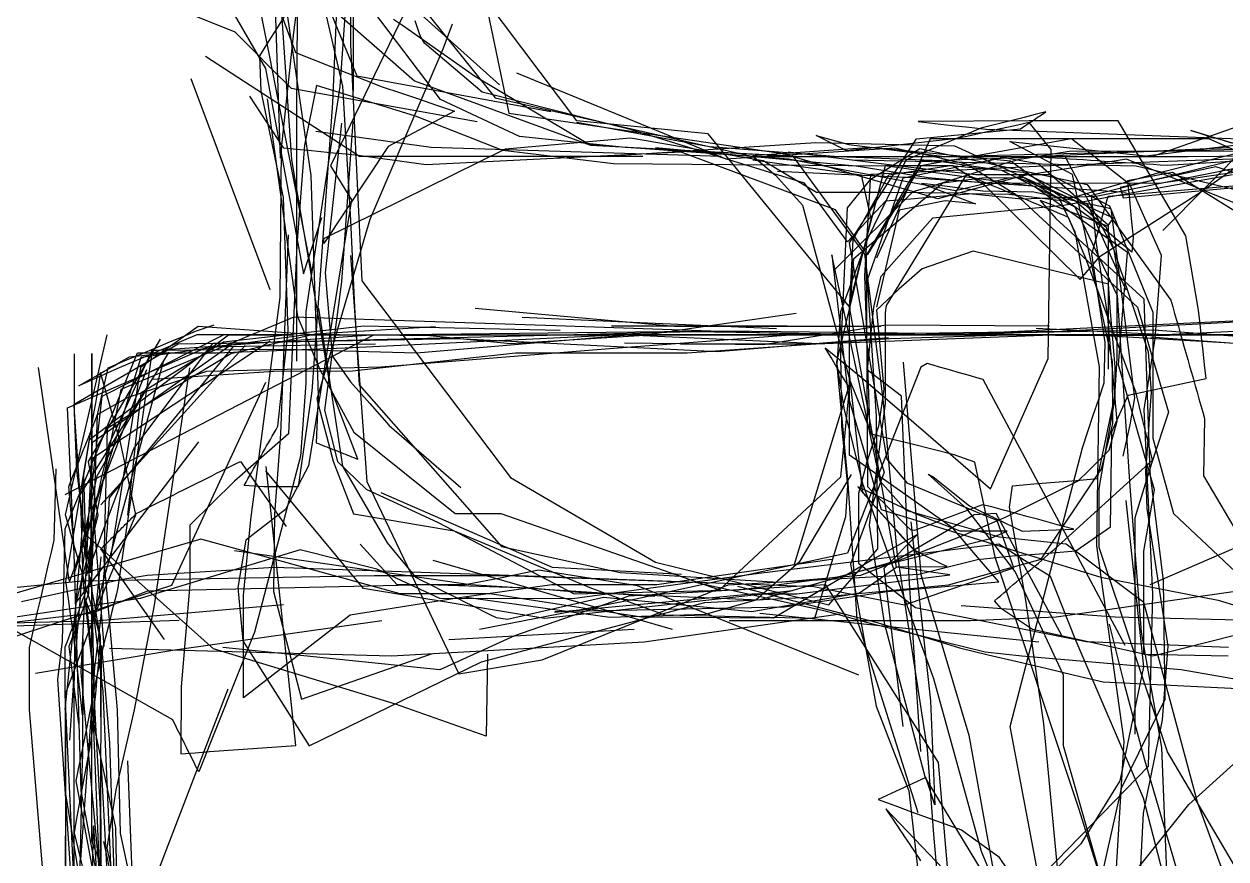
# Model space of a CAD drawing. Header units: metres. Extents: x 30 to 6769, y 117 to 5736.
# Drawn here: x 2815 to 3719, y 1116 to 1744 of the extents above; entities that cross this region are included whole.
import ezdxf

# ---------------------------------------------------------------- set-up
doc = ezdxf.new("R2010")
doc.units = ezdxf.units.M
doc.layers.add('FLOOR_0', color=1, linetype='Continuous')
doc.layers.add('FLOOR_1', color=2, linetype='Continuous')

msp = doc.modelspace()

# ---------------------------------------------------------------- linework, layer by layer
at = {"layer": 'FLOOR_0', "color": 1}
for points in [[(3664.97, 973.48), (3608.75, 1153.68), (3545.65, 1342.92), (3530.48, 1414.34), (3514.78, 1419.78), (3499.04, 1423.72), (3483.29, 1427.66), (3467.55, 1431.59), (3451.8, 1435.53), (3447.6, 1554.41), (3452.09, 1630.93), (3586.77, 1637.37), (3764.69, 1643.91), (3824.24, 1734.59), (3825.21, 1911.19), (3878.35, 2086.92), (3983.18, 2097.61), (3972.48, 2157.35)], [(3059.63, 1824.8), (3169.52, 1688.21), (3363.64, 1644.08), (3438.83, 1644.08), (3537.06, 1644.08), (3575.1, 1644.08), (3721.3, 1650.81)], [(3057.37, 1764.21), (3052.73, 1696.77), (3027.14, 1527.66), (3027.14, 1473.64), (3023.16, 1418.85), (2988.42, 1286.29), (2946.54, 1181.35), (2945.39, 1183.66), (2944.24, 1185.96), (2943.09, 1188.26), (2941.94, 1190.56), (2940.79, 1192.86), (2939.64, 1195.16), (2938.49, 1197.46), (2937.34, 1199.76), (2936.19, 1202.06), (2935.04, 1204.36), (2933.89, 1206.66), (2932.74, 1208.96), (2931.59, 1211.26), (2930.44, 1213.56), (2929.29, 1215.86), (2928.14, 1218.16), (2926.99, 1220.46), (2803.12, 1290.4)], [(3006.79, 1755.83), (3019.31, 1722.36), (3084.67, 1696.46), (3098.28, 1691.92), (3111.88, 1687.39), (3125.49, 1682.85), (3139.1, 1678.31), (3089.01, 1651.54), (3040.56, 1578.61), (3040.56, 1582.47), (3177.32, 1649.89), (3271.4, 1658.2), (3371.3, 1641.07), (3411.22, 1617.24), (3428.49, 1617.24), (3445.75, 1617.24), (3463.01, 1617.24), (3521.04, 1616.8), (3543.42, 1614.56), (3565.81, 1612.32), (3621.76, 1614.33), (3779.45, 1646.22)], [(3214.48, 1301.87), (3387.1, 1305.33), (3464.46, 1316.91), (3548.4, 1324.16), (3536.85, 1337.64), (3525.3, 1351.12), (3513.76, 1364.6), (3436.24, 1419.47), (3436.24, 1487.72), (3436.24, 1532.74), (3463.33, 1637.37), (3467.53, 1637.37), (3471.72, 1637.37), (3475.91, 1637.37), (3480.1, 1637.37), (3484.29, 1637.37), (3488.48, 1637.37), (3492.67, 1637.37), (3496.86, 1637.37), (3501.06, 1637.37), (3505.25, 1637.37), (3509.44, 1637.37), (3513.63, 1637.37), (3537.48, 1622.83), (3609.62, 1551.62), (3624.79, 1569.05), (3700.3, 1617.24), (3842.83, 1718.13)], [(3062.4, 1670.32), (3053.97, 1549.83), (3041.24, 1453.45), (3050.93, 1414.68), (3072.53, 1393.95), (3099.56, 1381.47), (3126.6, 1368.98), (3229.04, 1315.29), (3352.54, 1318.14), (3427.11, 1328.11), (3467.66, 1338.25), (3541.25, 1356.66), (3554.69, 1362.26), (3542.91, 1362.26), (3531.12, 1362.26), (3519.34, 1362.26), (3487.07, 1374.78), (3442.4, 1395.59), (3453.81, 1382.74), (3465.22, 1369.9), (3476.64, 1357.05), (3488.05, 1344.2)], [(3339.5, 1644.08), (3121.53, 1650.79), (3034.69, 1662.95)], [(3831.76, 1310.77), (3664.29, 1268.33), (3573.7, 1288.47), (3550.57, 1303.89), (3545.19, 1309.99), (3547.55, 1312.02), (3549.91, 1314.05), (3552.28, 1316.07), (3554.64, 1318.1), (3557, 1320.13), (3559.36, 1322.15), (3561.73, 1324.18), (3564.09, 1326.21), (3566.45, 1328.23), (3568.82, 1330.26), (3571.18, 1332.28), (3573.54, 1334.31), (3575.9, 1336.34), (3578.27, 1338.36), (3580.63, 1340.39), (3582.99, 1342.42), (3585.36, 1344.44), (3587.72, 1346.47), (3590.08, 1348.5), (3663.98, 1415.71), (3661.7, 1426.17), (3659.14, 1436.43), (3656.57, 1446.69), (3654.01, 1456.95), (3651.45, 1467.21), (3613.39, 1568.62), (3600.88, 1598.37), (3597.03, 1599.97), (3593.18, 1601.57), (3589.34, 1603.18), (3585.49, 1604.78), (3581.64, 1606.39), (3577.79, 1607.99), (3573.94, 1609.59), (3570.09, 1611.2), (3566.25, 1612.8), (3562.4, 1614.41), (3558.55, 1616.01), (3554.7, 1617.62), (3550.85, 1619.22), (3547, 1620.82), (3543.16, 1622.43), (3539.31, 1624.03), (3535.46, 1625.64), (3531.61, 1627.24), (3527.76, 1628.85), (3523.92, 1630.45), (3463.76, 1532.11), (3463.06, 1526.64), (3463.06, 1523.23), (3463.06, 1519.81), (3463.06, 1516.39), (3463.06, 1512.97), (3463.06, 1509.55), (3463.06, 1506.13), (3463.06, 1502.71), (3463.06, 1499.3), (3463.06, 1495.88), (3463.06, 1492.46), (3463.06, 1489.04), (3463.06, 1485.62), (3463.06, 1482.2), (3463.06, 1478.78), (3463.06, 1475.36), (3463.06, 1471.95), (3463.06, 1468.53), (3463.06, 1465.11), (3463.06, 1461.69), (3463.06, 1458.27), (3450.99, 1366.94), (3462.29, 1293.51), (3493.07, 1176.86), (3588.74, 1018.89)], [(3915.35, 1501.19), (3857.6, 1508.56), (3846.68, 1544.07), (3806.33, 1606.62), (3711.75, 1636.29), (3639.8, 1620.79), (3642.1, 1613.07), (3742.4, 1622.29)], [(3641.95, 1418.71), (3647.41, 1442.3), (3650.78, 1462.54), (3632.91, 1604.78), (3574.75, 1617.24), (3536.56, 1618.11), (3521.17, 1620.03), (3505.79, 1621.96), (3490.41, 1623.88), (3531.05, 1608.5), (3508.19, 1610.89), (3473.39, 1603.85), (3464.96, 1567.29), (3456.52, 1530.73)], [(3764.86, 1044.52), (3675.31, 1196.29), (3624.02, 1350.16), (3624.02, 1364.93), (3624.02, 1379.7), (3624.02, 1394.47), (3629.76, 1427.41), (3636.08, 1462.15), (3636.08, 1485.91), (3634.35, 1506.66), (3632.62, 1527.41), (3630.89, 1548.16), (3529.22, 1572.86), (3490.86, 1559.6), (3473.21, 1544.46), (3456.48, 1528.66), (3459.18, 1498.95), (3461.88, 1469.24), (3458.08, 1441.23), (3449.19, 1414.56), (3442.94, 1390.63), (3442.94, 1373.2), (3442.94, 1355.76), (3442.94, 1338.32), (3485.81, 1304.89), (3614.16, 1279.44), (3721.37, 1275.03)], [(4521.55, 1449.49), (4386.68, 1462.88), (4259.15, 1513.44), (4058.74, 1543.43), (3896.18, 1446.68), (3855.06, 1405.55), (3661.98, 1322)], [(3596.1, 1283.38), (3546.57, 1375.57), (3530.05, 1374.52), (3515.02, 1365.75), (3499.99, 1356.97), (3484.96, 1348.2), (3469.93, 1339.43), (3367.89, 1310.54), (3232.57, 1316.13), (3196.22, 1319.43), (3118.67, 1322), (2908.12, 1317.31), (2866.3, 1300.58), (2707.03, 1281.74), (2650.42, 1281.74), (2623.59, 1281.74), (2548.1, 1351.72)], [(3482.33, 1369.36), (3497.08, 1234.67), (3500.32, 1156.49), (3493.49, 1176.99), (3457.67, 1160.49), (3470.23, 1155.92), (3482.79, 1151.35), (3495.35, 1146.78), (3507.92, 1142.21), (3520.48, 1137.64), (3548.16, 1117.73), (3603.9, 1035.31), (3610.73, 918.93), (3627.89, 854.57), (3659.48, 741.58), (3613.97, 643.08), (3507.65, 527.67)], [(3514.25, 1060.61), (3503.2, 1188.45), (3418.36, 1322), (3270.09, 1313.56), (3184.07, 1283.57), (3127.84, 1258), (2964.63, 1274.77)], [(2749.9, 1292), (2871.65, 1295.06), (3010.3, 1307.14)], [(3429, 1299.88), (3281.65, 1278.92), (3091.67, 1268.33), (2879.49, 1274.15)], [(3368.81, 1300.79), (3578.66, 1279.13)], [(3560.67, 1051.63), (3463.59, 1153.47), (3465.33, 1150.86), (3467.07, 1148.25), (3468.81, 1145.64), (3470.55, 1143.03), (3472.29, 1140.42), (3474.03, 1137.81), (3475.77, 1135.2), (3477.5, 1132.59), (3479.24, 1129.98), (3480.98, 1127.37), (3482.72, 1124.76), (3484.46, 1122.15), (3486.2, 1119.54), (3487.94, 1116.93), (3489.68, 1114.32)]]:
    msp.add_lwpolyline(points, dxfattribs=at)
at = {"layer": 'FLOOR_0', "color": 2}
for points in [[(2694.35, 2069.53), (2823.35, 2027.34), (2856.92, 2013.62), (2888.48, 2000.47), (2948.47, 1908.14), (3001.51, 1795.39), (3108.87, 1701.11), (3241.42, 1652.55), (3400.75, 1644.08), (3498.28, 1644.08), (3523.16, 1644.08), (3548.05, 1644.08), (3578.01, 1638.98), (3630.73, 1592.68), (3630.73, 1554.04), (3630.73, 1484.22)], [(3214.17, 1301.42), (3362.72, 1315.29), (3396.56, 1315.29), (3511.52, 1329.46), (3471.46, 1335.18), (3436.24, 1530.96), (3329.76, 1661.09), (3231.01, 1670.91), (3162.08, 1762.72), (3071.98, 1876.09), (2845.9, 1872.21), (2696, 1872.21)], [(3063.11, 1808.77), (3062.71, 1693.35)], [(2934.47, 1753.63), (2973.61, 1737.89), (2987.75, 1723.74), (3001.89, 1709.6), (3016.03, 1695.45), (3156.02, 1670.53)], [(3020.44, 1490.27), (3020.44, 1676.94), (3020.79, 1749.32)], [(3280.78, 1644.08), (3135.1, 1644.08), (3067.56, 1644.08), (2951.76, 1719.34)], [(3000.32, 1543.94), (2940.81, 1702.44)], [(3290.26, 1650.79), (3441.22, 1637), (3495.43, 1628.32), (3538.81, 1624.38), (3669, 1623.95), (3764.94, 1638.06)], [(3812.62, 1549.36), (3679.21, 1631.97), (3645.3, 1625.78), (3646.71, 1611.63), (3648.13, 1597.47), (3649.54, 1583.31), (3648.57, 1572.16), (3619.59, 1596.33), (3557.18, 1640.66), (3452.96, 1650.79), (3363.27, 1644.52), (3380.59, 1630.08), (3400.81, 1607.62), (3436.5, 1475.67), (3445.47, 1453.24), (3454.44, 1430.81), (3462.11, 1406.6), (3436.98, 1337.47), (3456.33, 1230.81), (3468.57, 1198.98), (3480.81, 1167.14), (3490.86, 1078.23)], [(3036.72, 1529.99), (3054.78, 1411.2), (3088.3, 1353.57), (3109.76, 1327.65), (3114.41, 1325.32), (3119.07, 1322.99), (3123.72, 1320.66), (3128.38, 1318.33), (3133.04, 1316), (3137.69, 1313.67), (3142.35, 1311.34), (3147.01, 1309.01), (3151.66, 1306.68), (3156.32, 1304.35), (3160.98, 1302.02), (3165.63, 1299.69), (3170.29, 1297.36), (3178.77, 1296.11), (3251.12, 1312.81), (3362.66, 1301.87), (3443.71, 1316.06), (3471.64, 1335.42), (3509.52, 1335.67), (3506.06, 1337.4), (3502.59, 1339.14), (3499.12, 1340.87), (3495.65, 1342.61), (3492.18, 1344.34), (3488.71, 1346.08), (3485.25, 1347.81), (3446.07, 1391.28), (3436.24, 1480.8), (3436.24, 1529.06), (3438.84, 1581.67), (3447.84, 1597.88), (3456.84, 1614.08), (3465.84, 1630.29), (3512.22, 1637.37), (3566.79, 1632.45), (3591, 1620.34), (3615.2, 1608.23), (3644.14, 1543.73)], [(3626.18, 1098.66), (3597.19, 1200.82), (3597.19, 1254.07), (3560.82, 1332.02), (3524.46, 1379.23), (3495.22, 1405.24), (3499.2, 1403.12), (3526.41, 1381.34), (3566.01, 1362.26), (3604.89, 1363.82), (3596.08, 1366.23), (3587.27, 1368.63), (3578.46, 1371.03), (3569.65, 1373.44), (3560.84, 1375.84), (3552.04, 1378.24), (3543.23, 1380.65), (3536.1, 1382.11), (3533.4, 1381.1), (3530.71, 1380.1), (3528.02, 1379.09), (3525.33, 1378.08), (3522.64, 1377.07), (3519.95, 1376.06), (3517.26, 1375.05), (3514.56, 1374.04), (3511.87, 1373.03), (3509.18, 1372.02), (3506.49, 1371.01), (3503.8, 1370), (3501.11, 1368.99), (3498.41, 1367.98), (3495.72, 1366.97), (3493.03, 1365.96), (3490.34, 1364.95), (3487.65, 1363.94), (3484.96, 1362.93), (3482.18, 1363.26), (3479.24, 1366.2), (3476.31, 1369.14), (3473.37, 1372.08), (3470.43, 1375.02), (3467.49, 1377.96), (3464.56, 1380.9), (3461.62, 1383.84), (3458.68, 1386.78), (3455.74, 1389.72), (3452.81, 1392.66), (3449.87, 1395.59), (3448.9, 1569.59), (3490.22, 1640.89), (3580.58, 1643.84), (3585.83, 1643.49), (3591.09, 1643.14), (3596.35, 1642.79), (3601.61, 1642.44), (3606.86, 1642.09), (3612.12, 1641.74), (3617.38, 1641.39), (3622.63, 1641.04), (3627.89, 1640.69), (3633.15, 1640.34), (3638.4, 1639.98), (3643.66, 1639.63), (3648.92, 1639.28), (3654.17, 1638.93), (3659.43, 1638.58), (3664.69, 1638.23), (3669.95, 1637.88), (3675.2, 1637.53), (3707.89, 1639.53), (3764.88, 1643.6)], [(3381.98, 1632.99), (3478.44, 1628.46), (3644.3, 1617.24)], [(2920.74, 1280.85), (2873, 1348.95), (2873.83, 1349.78), (2874.67, 1350.62), (2875.5, 1351.45), (2876.33, 1352.28), (2877.16, 1353.11), (2877.99, 1353.95), (2878.82, 1354.78), (2879.66, 1355.61), (2880.49, 1356.44), (2881.32, 1357.27), (2882.15, 1358.11), (2882.98, 1358.94), (2883.82, 1359.77), (2884.65, 1360.6), (2885.48, 1361.44), (2886.31, 1362.27), (2887.14, 1363.1), (2887.98, 1363.93), (2888.81, 1364.77), (2889.64, 1365.6), (2890.47, 1366.43), (2891.3, 1367.26), (2892.13, 1368.09), (2892.97, 1368.93), (2893.8, 1369.76), (2894.63, 1370.59), (2895.46, 1371.42), (2896.29, 1372.26), (2897.13, 1373.09), (2897.96, 1373.92), (2898.79, 1374.75), (2899.62, 1375.58), (2902.87, 1377.26), (2906.45, 1379.05), (2910.02, 1380.83), (2913.59, 1382.62), (2917.17, 1384.41), (2920.74, 1386.2), (2924.31, 1387.98), (2927.88, 1389.77), (2931.46, 1391.56), (2935.03, 1393.35), (2938.6, 1395.13), (2942.18, 1396.92), (2945.75, 1398.71), (2949.32, 1400.5), (2952.9, 1402.28), (2956.47, 1404.07), (2960.04, 1405.86), (2963.61, 1407.65), (2967.19, 1409.43), (2970.76, 1411.22), (2974.33, 1413.01), (2977.91, 1414.8), (3012.43, 1365.88)], [(3163.91, 1269.76), (3162.88, 1208.16), (3094.71, 1232.23), (2957.56, 1273.89), (2861.37, 1359.75), (2859.48, 1363.82), (2859.48, 1365.42), (2859.48, 1367.03), (2859.48, 1368.63), (2859.48, 1370.24), (2859.48, 1371.84), (2859.48, 1373.44), (2859.48, 1375.05), (2859.48, 1376.65), (2859.48, 1378.26), (2859.48, 1379.86), (2859.48, 1381.46), (2859.48, 1383.07), (2859.48, 1384.67), (2859.48, 1386.28), (2859.48, 1387.88), (2859.48, 1389.48), (2859.48, 1391.09), (2859.48, 1392.69), (2859.48, 1394.3), (2859.48, 1395.9), (2859.48, 1397.51), (2859.48, 1399.11), (2859.48, 1400.71), (2859.48, 1402.32)], [(3644.14, 1385.41), (3657.35, 1260.32), (3639.61, 1174.64), (3610.27, 1127.08), (3583.75, 1100.55)], [(3289.73, 1313.23), (3150.96, 1322), (2973.55, 1347.55)], [(3884.16, 1223.39), (3685.77, 1257.96), (3565.69, 1268.33), (3538.18, 1271.34), (3523.95, 1274.9), (3509.72, 1278.46), (3495.49, 1282.02), (3481.26, 1285.58), (3467.03, 1289.14), (3452.8, 1292.7), (3418.21, 1302.24), (3319.99, 1323.62), (3177.76, 1328.71), (3078.91, 1328.71), (2859.23, 1324.66), (2682.28, 1307.79), (2636.35, 1303.96), (2548.56, 1319.32)], [(4057.56, 1322), (3856.02, 1314.67), (3739.22, 1295.16), (3636, 1297.56), (3520.12, 1306.16)], [(3631.41, 1292.45), (3642.2, 1249.23), (3658.15, 1190.28), (3681.74, 1109.81)], [(2821.95, 797.02), (2821.78, 791.09), (2821.61, 785.16), (2821.43, 779.24), (2821.26, 773.31), (2821.08, 767.38), (2820.91, 761.45), (2820.74, 755.53), (2820.56, 749.6), (2820.39, 743.67), (2820.21, 737.75), (2820.04, 731.82), (2819.86, 725.89), (2819.69, 719.97), (2819.52, 714.04), (2819.34, 708.11), (2826.51, 767.32), (2864.4, 925.08), (2915.28, 1104.64), (2968.63, 1243.65)]]:
    msp.add_lwpolyline(points, dxfattribs=at)
at = {"layer": 'FLOOR_0', "color": 5}
for points in [[(2577.01, 1938.69), (2754.59, 1893.6), (2914.42, 1852.77), (2996.92, 1710.25), (3025.41, 1555.77), (3039.19, 1598.24)], [(3031.7, 1557.29), (3000.06, 1719.19), (2984.25, 1798.26)], [(3008, 1642.98), (3003.46, 1778.8)], [(3765.59, 1592.94), (3644.45, 1642.06), (3566.61, 1629.63), (3545.29, 1623.81), (3523.97, 1617.99), (3502.64, 1612.18), (3393.11, 1644.08), (3267.49, 1650.79), (3188.01, 1659.19), (3128.39, 1686.88), (3078.89, 1752.37)], [(3093.1, 1747.51), (3099.86, 1742.78), (3106.62, 1738.04), (3113.38, 1733.31), (3120.14, 1728.58), (3126.89, 1723.84), (3133.65, 1719.11), (3140.41, 1714.38), (3147.17, 1709.64), (3153.93, 1704.91), (3240.43, 1653.24), (3390.54, 1642.48), (3432.46, 1634.1), (3516, 1618.59), (3555.82, 1628.04), (3567.11, 1628.58), (3571.58, 1625.9), (3576.04, 1623.23), (3580.5, 1620.55), (3584.96, 1617.87), (3589.42, 1615.19), (3593.88, 1612.51), (3605.59, 1587.42), (3624.02, 1486.03), (3622.05, 1351.2), (3642.61, 1204.49), (3635.42, 1088.52)], [(3721.1, 1268.33), (3657.55, 1269.67), (3657.55, 1272.78), (3657.55, 1275.88), (3657.55, 1278.98), (3657.55, 1282.09), (3657.55, 1285.19), (3657.55, 1288.29), (3657.55, 1291.4), (3657.55, 1294.5), (3657.55, 1297.6), (3657.55, 1300.71), (3657.55, 1303.81), (3657.55, 1306.91), (3657.55, 1310.02), (3657.55, 1313.12), (3657.55, 1316.22), (3657.55, 1319.32), (3657.55, 1322.43), (3657.55, 1325.53), (3657.55, 1328.63), (3657.55, 1331.74), (3657.55, 1334.84), (3657.55, 1337.94), (3657.55, 1341.05), (3657.55, 1344.15), (3657.55, 1347.25), (3665.65, 1393.41), (3638.56, 1487.48), (3645.3, 1571.87), (3574.95, 1621.57), (3464.51, 1636.75), (3258.61, 1638.65), (3175.3, 1648.73), (3109.54, 1674.4), (3035.16, 1697.58), (3026.16, 1652.57), (3020.44, 1577.46), (3014.16, 1435.45), (2973.48, 1400.07), (2939.96, 1366.79), (2939.96, 1322.46), (2933.32, 1245.33), (2933.12, 1194.99), (2943.93, 1195.76), (2954.73, 1196.53), (2965.54, 1197.3), (2976.35, 1198.08), (2987.16, 1198.85), (2997.96, 1199.62), (3008.77, 1200.39), (3019.58, 1201.17), (2997.19, 1410.96)], [(3248.73, 1644.08), (3410.88, 1654.58), (3515.05, 1652.18), (3634.57, 1597.94), (3630.13, 1591.66), (3604.85, 1601.39), (3579.56, 1611.12), (3591.42, 1597.4), (3657.55, 1537.17), (3662.04, 1406.7), (3672.04, 1325.06), (3673.28, 1235.7), (3640.47, 1168.71), (3617.49, 1065.76), (3625.81, 923.94), (3633.63, 954.05), (3756.9, 1025.52), (3711.28, 979.88), (3665.41, 897.2)], [(3986.16, 1536.72), (3933.78, 1544.21), (3857.85, 1571.66), (3729.63, 1648.18), (3601.33, 1647.95), (3562.67, 1641.71), (3551.42, 1638.24), (3540.17, 1634.78), (3528.91, 1631.31), (3517.66, 1627.85), (3506.41, 1624.39), (3495.16, 1620.92), (3483.9, 1617.46), (3425.07, 1559.1)], [(3736.75, 1653.8), (3671.82, 1588.45)], [(3597.19, 1061.97), (3582.3, 1217.54), (3568.85, 1310.35), (3556.4, 1380.43), (3558.8, 1396.52), (3574.76, 1397.86), (3590.73, 1399.19), (3606.69, 1400.52), (3622.65, 1401.85), (3635.81, 1463.53), (3637.43, 1492.47), (3637.43, 1503.66), (3637.43, 1514.86), (3637.43, 1526.06), (3637.43, 1537.25), (3637.43, 1548.45), (3637.43, 1559.65), (3635.37, 1574.04), (3598.44, 1644.08), (3625.95, 1644.08), (3653.46, 1644.08), (3690.51, 1644.08), (3786.03, 1645.11)], [(3489.89, 1196.74), (3481.09, 1327.03), (3475.31, 1463.79), (3449.68, 1483.35), (3452.05, 1507.07), (3454.42, 1530.79), (3459.94, 1554.17), (3479.38, 1576.05), (3498.83, 1597.94), (3567.96, 1604.73), (3597.42, 1607.52), (3619.21, 1611.48), (3641.01, 1615.45), (3724.21, 1630.58)], [(3476.5, 1489.56), (3489.89, 1329.8), (3525.98, 1209.05), (3548.45, 1083.77), (3566.81, 977.46), (3576.45, 938.39), (3584.06, 908.52), (3596.95, 727.94), (3649.77, 614.68), (3670.55, 564.8), (3706.58, 554.08), (3742.93, 544.16), (3908.78, 543.66), (4035.62, 523.87), (4142.52, 415.16), (4242.71, 329.43)], [(3437.48, 1405), (3398.31, 1339.12), (3381.95, 1324.8), (3365.59, 1310.48), (3327.6, 1299.71), (3255.81, 1297.49), (3145.95, 1312.66)], [(3443.06, 1254), (3276.63, 1321.18), (3202.29, 1332.9), (3174.58, 1327.35), (3146.94, 1322), (3121.4, 1322), (3095.86, 1322), (3067.97, 1352.59)]]:
    msp.add_lwpolyline(points, dxfattribs=at)
at = {"layer": 'FLOOR_0', "color": 6}
for points in [[(3422.67, 1341.13), (3291.27, 1322), (3212.19, 1322), (3140.93, 1311.9), (3060.51, 1299.27), (2980.2, 1236.98), (2980.2, 1247.97), (2980.2, 1258.97), (2980.2, 1269.96), (2980.2, 1280.96), (2980.2, 1291.95), (2980.2, 1302.94), (2980.2, 1313.94), (2985.65, 1371.12), (3007.92, 1538.11), (3008.74, 1650.26), (3018.08, 1737.29), (3033.85, 1858.08)], [(3007.23, 1790.27), (3030.9, 1629.73), (3036.33, 1464.17), (3035.04, 1428.88), (3036.6, 1428.26), (3038.17, 1427.63), (3039.73, 1427.01), (3041.29, 1426.38), (3042.85, 1425.76), (3044.41, 1425.13), (3045.97, 1424.51), (3047.53, 1423.89), (3049.09, 1423.26), (3050.65, 1422.64), (3052.21, 1422.01), (3053.77, 1421.39), (3055.33, 1420.76), (3056.9, 1420.14), (3058.46, 1419.51), (3060.02, 1418.89), (3061.58, 1418.26), (3063.14, 1417.64), (3064.7, 1417.01), (3066.26, 1416.39), (3045.63, 1470.35), (3016.7, 1641.51), (3007.02, 1781.24)], [(3345.54, 1295.16), (3478.58, 1295.16), (3527.1, 1295.16), (3591.58, 1297.82), (3749.47, 1320.56), (3831.92, 1461.45), (3820.05, 1554.29), (3840, 1636.73), (3991.3, 1697.75), (4157.59, 1785.98)], [(3137.14, 1743.74), (3130.31, 1724.94), (3075.21, 1596.85), (3035.31, 1461.68), (3047.61, 1414.91), (3062.9, 1375.31), (3088.21, 1371.09), (3113.52, 1366.87), (3138.83, 1362.65), (3242.12, 1319.43), (3269.72, 1309.39), (3297.33, 1299.34), (3409.98, 1297), (3417.81, 1322.49), (3425.65, 1347.97), (3433.49, 1373.45), (3434.8, 1396.76), (3432.59, 1418.88), (3430.38, 1441), (3429.53, 1496.24), (3434.76, 1605.4), (3452.14, 1627.18), (3470.54, 1638.68), (3488.94, 1650.19), (3614.82, 1623.18), (3677.89, 1535.95), (3679.3, 1531.01), (3680.71, 1526.07), (3682.12, 1521.13), (3683.54, 1516.18), (3684.95, 1511.24), (3686.36, 1506.3), (3687.77, 1501.36), (3689.18, 1496.42), (3690.59, 1491.48), (3692, 1486.54), (3693.41, 1481.6), (3694.82, 1476.66), (3696.23, 1471.72), (3697.64, 1466.78), (3699.06, 1461.84), (3700.47, 1456.9), (3701.88, 1451.96), (3703.29, 1447.02), (3702.34, 1403.91), (3774.26, 1282.72)], [(3185.58, 1707.09), (3343.02, 1642.48), (3470.13, 1650.71), (3477.83, 1648.99), (3485.53, 1647.28), (3493.23, 1645.57), (3500.92, 1643.86), (3508.62, 1642.15), (3516.32, 1640.44), (3524.02, 1638.72), (3561.08, 1615.69), (3652.83, 1530.77), (3676.2, 1451.8), (3663.38, 1413.31), (3650.85, 1372.44), (3650.85, 1209.59)], [(3583.26, 1105.58), (3661.02, 1185.51), (3664.26, 1315.09), (3657.75, 1453.81), (3666.06, 1507.24), (3670.97, 1569.77), (3646.98, 1623.01), (3603.27, 1657.38), (3489.78, 1637.17), (3483.1, 1626.04), (3476.42, 1614.91), (3469.74, 1603.77), (3463.07, 1592.64), (3456.39, 1581.5), (3449.71, 1570.37), (3425.51, 1604.08), (3309.55, 1647.5), (3117.72, 1637.84), (3066.58, 1644.83), (3057.23, 1645.76), (3047.88, 1646.7), (3038.54, 1647.63), (3029.19, 1648.57), (3019.84, 1649.5), (3010.49, 1650.44), (2984.95, 1689.43)], [(3746.74, 1168.77), (3890.82, 1213.5), (3945.93, 1365.39), (3966.35, 1448.49), (3846.88, 1595.56), (3706.35, 1657.5), (3597.09, 1657.5), (3496.75, 1657.5), (3456.36, 1567.7)], [(3734.58, 1651.15), (3709.18, 1658.77), (3692.85, 1663.68), (3698.96, 1661.84), (3705.08, 1660), (3711.19, 1658.17), (3717.31, 1656.33), (3723.43, 1654.5)], [(3303.05, 1288.45), (3122.98, 1340.19)], [(2823.87, 1255.68), (2928.67, 1273.15), (3084.29, 1295.16)]]:
    msp.add_lwpolyline(points, dxfattribs=at)
at = {"layer": 'FLOOR_0', "color": 3}
for points in [[(3053.97, 1843.06), (3047.27, 1684.48), (3031.57, 1467.71), (3021.38, 1395.81), (2995.58, 1395.81), (2980.77, 1396.81), (2982.17, 1399.27), (2983.58, 1401.74), (2984.99, 1404.21), (2986.4, 1406.68), (2987.81, 1409.14), (2989.22, 1411.61), (2990.63, 1414.08), (2992.04, 1416.54), (2993.45, 1419.01), (2994.86, 1421.48), (2996.26, 1423.94), (2997.67, 1426.41), (2999.08, 1428.88), (3000.49, 1431.34), (3001.9, 1433.81), (3003.31, 1436.28), (3004.72, 1438.75), (3006.13, 1441.21), (3013.73, 1513.38), (3010.43, 1613.23), (2993.61, 1693.29), (2992.47, 1719.92), (2999.12, 1730.38), (3005.77, 1740.83), (3012.42, 1751.29)], [(3060.67, 1770.16), (3060.67, 1728.35), (3069.34, 1550.49), (3181.16, 1402.76), (3290.09, 1338.97), (3420.61, 1307.01), (3457.48, 1349.17), (3456.44, 1448.93), (3449.65, 1551.46), (3476.47, 1627.96), (3555.52, 1644.08), (3573.09, 1644.08), (3589.49, 1644.08), (3605.89, 1644.08), (3622.28, 1644.08), (3638.68, 1644.08), (3655.08, 1644.08), (3762.92, 1657.25)], [(3040.24, 1759.71), (3054.64, 1697.08), (3060.67, 1596.23), (3063.78, 1530.85), (3067.22, 1472.31), (3174.24, 1350.89), (3263.58, 1331.22), (3382.56, 1324.07), (3444.59, 1329.35), (3459.38, 1335.04), (3474.16, 1340.72), (3488.94, 1346.41), (3503.72, 1352.1), (3518.51, 1357.79), (3553.95, 1373.1), (3608.17, 1400.08), (3615.9, 1407.82), (3623.63, 1415.56), (3631.37, 1423.29), (3637.43, 1445), (3630.25, 1525.68), (3621.69, 1580.11), (3618.21, 1614.96), (3740.15, 1645.14)], [(3060.67, 1569.77), (3073.01, 1399.73), (3142.23, 1255.08), (3204.9, 1265.54), (3344.77, 1322), (3488.35, 1330.01), (3532.47, 1341.04), (3558.47, 1343.8), (3582.48, 1345.65), (3606.49, 1347.49), (3632.46, 1365.73), (3633.48, 1437.08), (3645.84, 1464.61), (3704.41, 1477.13), (3703.27, 1487.42), (3702.12, 1497.71), (3700.98, 1508), (3699.84, 1518.29), (3698.69, 1528.59), (3689.1, 1584.52), (3638.28, 1670.91), (3621.54, 1670.91), (3604.8, 1670.91), (3588.06, 1670.91), (3571.32, 1670.91), (3487.82, 1670.4), (3500.59, 1668.98), (3513.36, 1667.56), (3526.13, 1666.14), (3538.9, 1664.72), (3729.55, 1657.5)], [(3231.11, 1669.97), (3330.83, 1651.56), (3428.06, 1644.08), (3498.33, 1641.48), (3550.49, 1633.89), (3564.26, 1627), (3578.02, 1620.12), (3591.79, 1613.23), (3605.56, 1606.34), (3637.43, 1539.46), (3646.93, 1395.84), (3652.68, 1324.98), (3655.65, 1286.32), (3670.8, 1199.74), (3677.67, 1031.21)], [(2931.87, 1295.16), (2756.3, 1289.23), (2620.11, 1295.16), (2468.4, 1358.32), (2315.9, 1412.16), (2152.02, 1435.58)], [(3704.5, 979.45), (3657.25, 1161.47), (3605.9, 1281.35), (3587.35, 1328.16), (3567.92, 1340.31), (3548.49, 1352.46), (3367.88, 1330.41), (3227.67, 1311.42), (3128.02, 1311.76), (3080.6, 1333.79), (3022.85, 1348.24), (2902.62, 1311.82), (2792.01, 1295.06)], [(3274.05, 1288.3), (3134.65, 1280.59)]]:
    msp.add_lwpolyline(points, dxfattribs=at)
at = {"layer": 'FLOOR_0', "color": 4}
for points in [[(3146.25, 1837.82), (3179.87, 1676.63), (3392.85, 1645.26), (3447.32, 1570.71), (3461.23, 1461.74), (3471.86, 1346.48), (3494.56, 1198.2), (3499.39, 1134.19), (3502.48, 1097.08)], [(3133.88, 1819.73), (3045.65, 1637.06), (3061.54, 1611.46), (3029.13, 1411.56), (3011.93, 1378.76), (2982.04, 1355.5), (2976.1, 1320.08), (2979.76, 1279.79), (3029.65, 1200.82), (3159.39, 1264.03), (3327.26, 1308.58), (3424.6, 1313.84), (3510.58, 1322), (3580.3, 1341.33), (3625.73, 1409.35), (3629.93, 1426.16), (3634.13, 1442.98), (3634.08, 1489.73), (3603.9, 1630.65), (3556.84, 1655.28), (3663.48, 1644.08), (3816.31, 1697.8)], [(3746.41, 1651.2), (3665.23, 1630.9), (3595.98, 1610.68), (3556.37, 1615.63), (3528.75, 1616), (3506.87, 1614.18), (3484.99, 1612.35), (3463.12, 1610.53), (3434.67, 1579.97), (3402.36, 1624.14), (3272.19, 1664.2), (3159.69, 1692.4), (3116.52, 1729.42), (3113.14, 1734.85), (3111.9, 1738.59), (3110.65, 1742.34), (3109.4, 1746.08)], [(2998.04, 1687.46), (3020.93, 1523.89), (3037.64, 1483.9), (3050.46, 1460.4), (3063.27, 1436.89), (3139.41, 1375.68), (3173.81, 1375.68), (3338.38, 1318.13), (3429.62, 1403.24), (3436.24, 1469.35), (3436.24, 1487.32), (3436.24, 1505.29), (3436.24, 1523.26), (3439.31, 1567.45), (3506.33, 1624.32), (3535.81, 1628.01), (3562.97, 1628.25), (3584.22, 1619.74), (3605.47, 1611.24), (3629.15, 1590.98), (3660.73, 1497.14), (3663.08, 1466.59), (3661.68, 1446.9), (3660.27, 1427.2), (3658.87, 1407.51), (3659.77, 1379.49), (3675.67, 1275.87), (3671.42, 1220.53), (3657.18, 1150.27), (3650.98, 1032.86)], [(2813.25, 1309.49), (2827.86, 1312.74), (2842.48, 1315.99), (2857.1, 1319.24), (2871.72, 1322.49), (2886.34, 1325.74), (2907.83, 1329.22), (3003.23, 1335.19), (3194.77, 1328.71), (3409.31, 1320.68), (3477.47, 1307.04), (3559.83, 1334.86), (3547.19, 1370.25), (3535.98, 1374.92), (3524.76, 1379.6), (3513.55, 1384.27), (3502.34, 1388.94), (3491.13, 1393.62), (3479.92, 1398.29), (3464.53, 1416.51), (3436.24, 1579.27), (3486.49, 1657.5), (3564.83, 1664.98), (3567.98, 1667.09), (3571.13, 1669.19), (3574.28, 1671.29), (3577.44, 1673.39), (3580.59, 1675.49), (3583.74, 1677.6), (3575.73, 1675.61), (3567.57, 1673.57), (3559.4, 1671.53), (3551.24, 1669.49), (3543.08, 1667.44), (3534.92, 1665.4), (3478.58, 1641.28), (3449.73, 1582.23), (3429.37, 1527.34), (3426.5, 1487.82), (3431.99, 1454.88), (3445.8, 1398.26), (3499.24, 1251.64), (3535.32, 1121.67), (3563.81, 1053.06)], [(3394.54, 1336.69), (3435.52, 1470.82), (3431.12, 1478.16), (3426.71, 1485.5), (3422.31, 1492.84), (3417.91, 1500.19), (3444.97, 1478.24), (3493.58, 1436.24), (3542.19, 1394.24), (3585.55, 1492.24), (3587.86, 1649.34), (3571.35, 1669.64), (3560.48, 1667.23), (3549.62, 1664.81), (3538.76, 1662.4), (3527.89, 1659.98), (3517.03, 1657.56), (3434.25, 1648.43), (3411.07, 1660.02), (3435.63, 1653.22), (3507.63, 1644.08), (3617.42, 1646.77), (3777.87, 1650.79)], [(3363.51, 1641.54), (3445.02, 1630.24), (3452.3, 1597.07), (3426.45, 1489.63), (3435.01, 1398.34), (3441.63, 1296.13), (3487.54, 1150.79)], [(3013.73, 1585.25), (3008.02, 1435.59), (3003.63, 1375.08), (3002.82, 1317.03), (3023.79, 1236.12), (3121.57, 1270.14)], [(2804.16, 1281.91), (2926.25, 1321.83), (2997.04, 1474.29)], [(3393.27, 1317.42), (3206.83, 1296.67), (3070.47, 1319.24), (2997.16, 1407.82)], [(3476.48, 1215.34), (3462.25, 1334.61), (3487.4, 1359.77), (3455.42, 1341.98), (3417.17, 1319.46), (3378.91, 1296.95), (3279.78, 1297.77), (3165.72, 1315.29), (3098.23, 1315.29), (2948.14, 1356.21), (2763.43, 1302.55)]]:
    msp.add_lwpolyline(points, dxfattribs=at)
at = {"layer": 'FLOOR_0', "color": 7}
for points in [[(3593.12, 1024.36), (3556.95, 1215.35), (3611.43, 1425.12), (3615.49, 1437.32), (3619.56, 1449.52), (3623.63, 1461.73), (3627.69, 1473.93), (3628.36, 1504.32), (3618.53, 1570.89), (3630.68, 1614.18), (3748.57, 1623.95), (3925.07, 1710.51), (3950.49, 1733.45), (4041.89, 1809.5)], [(3033.85, 1781.52), (3065.59, 1704.81), (3211.39, 1678.07)], [(3053.97, 1669.21), (3041.69, 1556.63), (3046.88, 1494.29), (3060.73, 1474.59), (3075.26, 1458.24), (3089.79, 1441.88), (3143.68, 1395.13)], [(3389.95, 1647.68), (3480.01, 1636.3), (3531.09, 1630.66), (3559.12, 1630.66), (3587.14, 1630.66), (3631.66, 1606.95), (3664.26, 1527.06), (3664.26, 1489.75), (3664.26, 1461.08), (3664.26, 1432.41), (3679.93, 1375.61), (3747.31, 1312.09)], [(3750.06, 1016.66), (3698, 1158.61), (3657.53, 1308.74), (3599.03, 1352.55), (3548.97, 1357.83), (3531.43, 1362.85), (3513.89, 1367.86), (3496.34, 1372.88), (3478.8, 1377.89), (3459.28, 1400.06), (3435.77, 1509.83), (3422.84, 1570.21), (3424.09, 1559.5), (3425.36, 1548.72), (3426.63, 1537.94), (3427.89, 1527.17), (3429.16, 1516.39), (3430.43, 1505.61), (3431.7, 1494.83), (3432.96, 1484.05), (3434.23, 1473.28), (3435.5, 1462.5), (3460.07, 1378.7), (3576.34, 1342.88), (3625.33, 1327.79), (3713.37, 1310.46), (3831.74, 1274.46)], [(3643.52, 1276.42), (3536.65, 1476.38), (3531.96, 1477.72), (3527.28, 1479.06), (3522.59, 1480.4), (3517.9, 1481.74), (3513.21, 1483.08), (3508.52, 1484.42), (3503.83, 1485.76), (3499.14, 1487.1), (3494.45, 1488.45), (3489.89, 1485.62), (3434.54, 1345.7), (3275.4, 1311.29), (3157.73, 1288.42)], [(3309.86, 1329.85), (3212.61, 1334.96), (3083.77, 1391.11)], [(3351.95, 1320.9), (3456.86, 1293.75), (3518.94, 1274.51), (3540.55, 1269.42), (3562.16, 1264.34), (3583.77, 1259.25), (3605.38, 1254.16), (3626.99, 1249.08), (3728.23, 1244.14), (3858.37, 1206.21), (4000.13, 1172.62), (4020.23, 1107.25), (4017.84, 1031.44), (4024.03, 933.72), (4034.39, 900.78), (4043.58, 879.33), (4052.77, 857.89), (4061.95, 836.44), (4126.14, 759.34), (4201.71, 677.94), (4220.4, 612.52)], [(3623.84, 1071.94), (3691.54, 1156.8), (3813.13, 1266.7)]]:
    msp.add_lwpolyline(points, dxfattribs=at)
at = {"layer": 'FLOOR_1', "color": 1}
for points in [[(2976.93, 2048.07), (3015.1, 1839.56), (3172.74, 1698.03)], [(3438.28, 1641.5), (3651.79, 1637.08), (3760.23, 1611.37), (3872.83, 1471.85)], [(3505.56, 1509.88), (3744.94, 1521.48), (3930.72, 1514.18)], [(2852.62, 1353.03), (2848.82, 1395.98), (2852.43, 1405.02), (2856.04, 1414.05), (2859.65, 1423.09), (2863.27, 1432.12), (2866.88, 1441.16), (2870.49, 1450.19), (2892.89, 1462.87), (2952.59, 1482.78), (3083.82, 1486.03), (3255.57, 1499.84), (3391.48, 1510.04)], [(2852.77, 1067.55), (2840.53, 1250.84), (2844.13, 1279.64), (2846.07, 1363.99), (2900.56, 1496.46), (2930.06, 1496.46), (2959.57, 1496.46), (3056.65, 1500.26), (3260.63, 1509.88), (3349.21, 1509.88), (3474.66, 1509.88), (3728.81, 1509.88)], [(2846.07, 1228.16), (2854.38, 1308.29), (2857.67, 1321.49), (2860.97, 1334.69), (2864.27, 1347.89), (2867.57, 1361.09), (2870.87, 1374.28), (2863.65, 1414.74), (2917.7, 1506.62)], [(2939.57, 1485.15), (2913.13, 1306.63), (2897.99, 1227.86), (2884.26, 1167.8), (2877.51, 1123.93), (2895.09, 1045.01), (2933.32, 999.36), (2965.37, 974.69), (3028.79, 950.03)], [(2876, 984.61), (2846.07, 1167.83)], [(3007.02, 609.98), (3047.12, 503.48), (3041.11, 506.48), (3035.1, 509.49), (3029.09, 512.49), (3023.08, 515.5), (3017.07, 518.51), (3011.06, 521.51), (3005.48, 530.75), (3000.76, 552.8), (2996.03, 574.84), (2991.31, 596.88), (2987.74, 629.16), (2999.54, 776.66), (2978.77, 862.58), (2968.73, 887.7), (2958.69, 912.81), (2932.81, 952.58), (2898.23, 1022.04), (2875.26, 1128.98)]]:
    msp.add_lwpolyline(points, dxfattribs=at)
at = {"layer": 'FLOOR_1', "color": 7}
for points in [[(3154.59, 1530.01), (3304.53, 1516.59), (3459.69, 1516.59)], [(4075.67, 1509.88), (3943.31, 1519.26), (3778.41, 1522.3), (3595.05, 1512.52), (3412.01, 1509.88), (3222.59, 1516.59), (3018.19, 1523.3), (2887.93, 1468.93), (2864.08, 1347.33), (2863.74, 1315.48), (2860.75, 1307.49), (2857.76, 1299.51), (2854.76, 1291.53), (2851.77, 1283.54), (2848.78, 1275.56), (2856.24, 1217.43)], [(3189.87, 1523.22), (3272.95, 1519.44), (3381.34, 1514.76)], [(2886.31, 1034.68), (2884.18, 1139.12), (2868.71, 1212.37), (2866.19, 1325.52), (2870.34, 1449.85), (2878.35, 1485.31), (2887.75, 1489.23), (2897.16, 1493.15), (2906.56, 1497.08), (2915.97, 1501), (2925.37, 1504.92), (2934.78, 1508.84), (2944.19, 1512.76), (2958.28, 1517.48)], [(2888.52, 988.06), (2853, 1135.4), (2854.48, 1143.54), (2855.96, 1151.68), (2857.44, 1159.82), (2858.92, 1167.96), (2860.4, 1176.1), (2861.88, 1184.25), (2863.36, 1192.39), (2864.84, 1200.53), (2866.24, 1208.5), (2866.81, 1214.8), (2867.38, 1221.1), (2867.95, 1227.39), (2868.53, 1233.69), (2869.1, 1239.99), (2869.67, 1246.28), (2870.24, 1252.58), (2870.81, 1258.88), (2871.39, 1265.17), (2871.96, 1271.47), (2872.53, 1277.77), (2871.73, 1285.83), (2868.56, 1296.92), (2865.39, 1308.01), (2862.23, 1319.1), (2859.06, 1330.19), (2855.89, 1341.28), (2852.72, 1352.37), (2849.56, 1363.46), (2846.39, 1374.56), (2877.7, 1509.95)], [(2857.87, 1115.43), (2868.45, 1259.6), (2872.99, 1296.53), (2873.31, 1301.07), (2873.64, 1305.61), (2873.96, 1310.15), (2874.29, 1314.69), (2874.61, 1319.23), (2874.94, 1323.77), (2875.26, 1328.32), (2875.58, 1332.86), (2875.91, 1337.4), (2876.23, 1341.94), (2876.56, 1346.48), (2876.88, 1351.02), (2877.2, 1355.56), (2877.53, 1360.1), (2877.85, 1364.65), (2878.18, 1369.19), (2878.5, 1373.73), (2878.83, 1378.27), (2879.15, 1382.81), (2879.47, 1387.35), (2972.63, 1501.28)], [(2872.89, 1082.92), (2866.19, 1250.86), (2866.19, 1270.98), (2866.19, 1291.11), (2866.19, 1311.23), (2866.19, 1416.99), (3000.36, 1505.61)], [(3817.3, 1496.52), (3662.74, 1508.15)], [(2872.89, 1342.93), (2868.07, 1293.81), (2861.78, 1309.55), (2865.8, 1271.05), (2872.89, 1143.87), (2872.89, 1047.47), (2952.6, 964.89), (2993.34, 961.76), (3011.23, 920.53), (2993.13, 715.54), (3032.9, 525.66), (3018.81, 557.38), (2997.89, 626.57)]]:
    msp.add_lwpolyline(points, dxfattribs=at)
at = {"layer": 'FLOOR_1', "color": 6}
for points in [[(4294.52, 1522.52), (4168.31, 1510.65), (4023.56, 1506.62), (3877.83, 1508.33), (3748.76, 1509.88), (3628.35, 1509.88), (3489.35, 1509.88), (3414.51, 1509.88), (3369.1, 1509.88), (3289.97, 1509.88), (3181.01, 1503.21), (3120.48, 1509.26), (3029.97, 1510.16), (2946.14, 1516.15), (2902.68, 1485.51), (2880.41, 1344.05)], [(3129.4, 1509.88), (3202.59, 1509.88), (3243.34, 1509.88), (3287.59, 1510.68), (3396.07, 1526.18)], [(3693.79, 1509.88), (3863.04, 1509.88), (3997.35, 1506.71), (4117.54, 1510.85), (4195.68, 1514.71), (4234.12, 1509.9), (4321.46, 1509.88), (4381.85, 1519.27), (4539.38, 1509.88), (4724.47, 1506.47)], [(2846.07, 1390.03), (3078.29, 1509.88), (3340.67, 1513.09), (3603.38, 1509.88)], [(2849.67, 1205.19), (2853, 1257.64), (2853.36, 1261.9), (2853.71, 1266.17), (2854.07, 1270.43), (2854.42, 1274.7), (2854.78, 1278.97), (2855.13, 1283.23), (2855.49, 1287.5), (2855.84, 1291.76), (2856.2, 1296.03), (2856.55, 1300.29), (2856.91, 1304.56), (2857.26, 1308.83), (2857.62, 1313.09), (2857.98, 1317.36), (2858.33, 1321.62), (2858.69, 1325.89), (2859.04, 1330.15), (2859.4, 1334.42), (2873.98, 1463.86), (2965.2, 1509.88)], [(2872.89, 1222.67), (2872.89, 1255.76), (2872.64, 1283.14), (2871.45, 1289.66), (2870.27, 1296.18), (2869.08, 1302.7), (2867.9, 1309.22), (2866.72, 1315.73), (2865.53, 1322.25), (2864.35, 1328.77), (2863.16, 1335.29), (2861.98, 1341.81), (2860.79, 1348.32), (2859.61, 1354.84), (2864.54, 1378.35), (2870.23, 1403.94), (2911.64, 1476.68), (2942.12, 1478.71), (2972.61, 1480.74), (3003.1, 1482.78), (3062.3, 1483.04), (3184.91, 1496.46), (3314.14, 1496.46), (3410.22, 1503.3)], [(2981.24, 655.18), (2978.47, 580.88), (2975.16, 600.73), (2971.85, 620.58), (2968.55, 640.43), (2953.37, 727.11), (2924.5, 896.25), (2895.7, 948.12), (2883.35, 1043.34), (2874.66, 1241.85), (2866.19, 1311.76), (2866.19, 1450.04)], [(2872.89, 1190.28), (2879.6, 1064.08)]]:
    msp.add_lwpolyline(points, dxfattribs=at)
at = {"layer": 'FLOOR_1', "color": 2}
for points in [[(4081.62, 1520.2), (3936.62, 1523.3), (3788.86, 1515.4), (3673.68, 1509.88), (3576.46, 1514.84)], [(2852.77, 1095.64), (2846.19, 1239.15), (2874.78, 1315.81), (2887.02, 1345.2), (2899.26, 1374.59), (2888.09, 1428.04), (2872.66, 1481.65), (2871.38, 1473.94), (2870.09, 1466.22), (2868.81, 1458.51), (2867.52, 1450.8), (2866.24, 1443.09), (2864.95, 1435.38), (2863.67, 1427.67), (2862.39, 1419.96), (2861.1, 1412.25), (2859.82, 1404.54), (2862.11, 1329.03), (2868.07, 1344.93), (2874.03, 1360.83), (2879.99, 1376.73), (2885.95, 1392.63), (2891.91, 1408.53), (2897.87, 1424.44), (2957.08, 1503.37), (3118.57, 1507.52), (3318.69, 1512.49), (3477.46, 1509.88), (3665.06, 1513.66), (3862.72, 1498.73)], [(3389.35, 1516.59), (3257.2, 1516.59)], [(2849.44, 1324.3), (2866.67, 1371.16), (2867.81, 1376.3), (2868.96, 1381.45), (2870.1, 1386.6), (2871.25, 1391.75), (2872.39, 1396.9), (2873.53, 1402.05), (2874.68, 1407.2), (2875.82, 1412.35), (2876.96, 1417.49), (2878.11, 1422.64), (2879.25, 1427.79), (2911.64, 1498.57), (3011.1, 1499.14), (3110.41, 1496.46), (3269.51, 1509.88), (3413.01, 1503.43), (3466.48, 1507.25), (3554.85, 1509.88)], [(2852.77, 1330.13), (2903.2, 1493.15), (3025.65, 1509.88), (3163.04, 1509.88), (3294.01, 1509.88), (3448.31, 1509.88), (3620.02, 1509.88), (3828.89, 1497.68)], [(2907.21, 1483.67), (2866.92, 1380.33), (2875.08, 1275.69)], [(3189.07, 966.38), (3050.99, 922.72), (2914.74, 962.28), (2832.85, 1064.14), (2819.24, 1228.16), (2819.24, 1233.35), (2819.24, 1238.54), (2819.24, 1243.73), (2819.24, 1248.91), (2819.24, 1254.1), (2819.24, 1259.29), (2819.24, 1264.48), (2819.24, 1269.67), (2819.24, 1274.86), (2821.24, 1283.7), (2823.31, 1292.67), (2825.38, 1301.64), (2827.45, 1310.61), (2829.52, 1319.58), (2831.58, 1328.55), (2833.65, 1337.52), (2835.72, 1346.49), (2837.79, 1355.46), (2839.36, 1409.29)]]:
    msp.add_lwpolyline(points, dxfattribs=at)
at = {"layer": 'FLOOR_1', "color": 3}
for points in [[(3124.79, 1515.93), (3034.23, 1510.42), (2970.84, 1495.8), (2877.72, 1439.58), (2875.3, 1340.57), (2885.29, 1227.88), (2887.45, 1135.13), (2902.81, 1063.7), (2931.25, 974.74)], [(3586.56, 1516.47), (3463.48, 1517.16), (3371.09, 1502.57), (3266.77, 1503.86)], [(2846.75, 1060.18), (2846.18, 1275.34), (2847.51, 1278.89), (2848.84, 1282.44), (2850.17, 1285.99), (2851.51, 1289.55), (2852.84, 1293.1), (2854.17, 1296.65), (2855.5, 1300.2), (2856.83, 1303.75), (2858.16, 1307.31), (2859.49, 1310.86), (2860.83, 1314.41), (2862.16, 1317.96), (2863.49, 1321.51), (2864.82, 1325.07), (2866.15, 1328.62), (2866.19, 1495.92), (2866.19, 1417.56), (2864.99, 1330.97), (2862.43, 1350.19), (2859.87, 1369.41), (2857.31, 1388.63), (2854.75, 1407.85), (2852.77, 1457.74), (2931.21, 1503.17), (3141.03, 1507.2), (3336.56, 1497.41), (3465.48, 1508.05)], [(2856.5, 1388.39), (2924.38, 1497.09)], [(2854.4, 1308.6), (2946.7, 1429.44)], [(2852.77, 1068.81), (2852.77, 1242.42), (2853.86, 1301.53), (2855.73, 1323.98), (2857.6, 1346.42), (2859.47, 1368.87)]]:
    msp.add_lwpolyline(points, dxfattribs=at)
at = {"layer": 'FLOOR_1', "color": 5}
for points in [[(3218.57, 1513.22), (3070.73, 1516.59), (2965.32, 1504.48), (2903.07, 1466.25), (2893.01, 1374.27)], [(2859.48, 1191.13), (2859.48, 1281.64), (2859.48, 1278.26), (2859.48, 1274.89), (2859.48, 1271.51), (2859.48, 1268.13), (2859.48, 1264.76), (2859.48, 1261.38), (2859.48, 1258.01), (2859.48, 1254.63), (2859.48, 1251.26), (2859.48, 1247.88), (2859.48, 1244.5), (2859.48, 1241.13), (2859.48, 1237.75), (2859.48, 1234.38), (2859.48, 1231), (2859.48, 1227.62), (2859.48, 1224.25), (2859.15, 1224.32), (2856.86, 1244.97), (2854.56, 1265.63), (2852.35, 1284.68), (2850.44, 1298.05), (2848.54, 1311.42), (2846.63, 1324.79), (2864.36, 1431.26), (2968.85, 1509.88), (3017.61, 1509.88), (2999.49, 1509.88), (2981.38, 1509.88), (2963.26, 1509.88), (2945.14, 1509.88), (2884.96, 1484.48), (2856.47, 1471.73), (2862.81, 1475.36), (2869.15, 1478.98), (2875.5, 1482.61), (2881.84, 1486.24), (2888.18, 1489.86), (2894.53, 1493.49), (2922.07, 1496.46)], [(2893.19, 979.62), (2858.02, 1167.09), (2852.77, 1345.52), (2847.92, 1455.19), (2953.44, 1500.94), (3079.64, 1503.17)], [(3072.82, 1509.41), (2911.43, 1497.98), (2905.86, 1458.95), (2900.29, 1419.92), (2885.82, 1320.07), (2884.62, 1315.27), (2883.42, 1310.46), (2882.22, 1305.66), (2881.02, 1300.85), (2879.82, 1296.05), (2878.62, 1291.25), (2877.42, 1286.44), (2876.22, 1281.64), (2875.02, 1276.83), (2873.82, 1272.03), (2871.88, 1263.25), (2867.45, 1241.1), (2863.02, 1218.95), (2858.59, 1196.8), (2854.17, 1174.64), (2879.28, 1040.82), (2910.46, 978.43), (2927.97, 943.41), (2957.5, 858)], [(2872.89, 1095.6), (2858.03, 1255.96), (2866.74, 1429.19), (2971.8, 1503.17)], [(3308.89, 1503.17), (3410.96, 1503.17), (3587.85, 1509.88), (3772.6, 1509.88)], [(3478.23, 1509.88), (3615.2, 1509.88)], [(2852.77, 1495.82), (2852.77, 1451.97), (2857.91, 1377.93), (2859.48, 1324.64), (2867.38, 1251.7)], [(2893.01, 1189.6), (2898.73, 1041.18)]]:
    msp.add_lwpolyline(points, dxfattribs=at)
at = {"layer": 'FLOOR_1', "color": 4}
for points in [[(2872.89, 1382.22), (2981.46, 1502.08)], [(3505.3, 1509.88), (3676.77, 1509.39)], [(2849.01, 1325.31), (2825.95, 1485.44)], [(3026.15, 840.76), (2987.49, 707.26), (2994.5, 737.62), (3001.5, 767.98), (3011.52, 799.81), (3032.82, 837.09), (2941.51, 935.08), (2866.19, 1129.53), (2866.19, 1292.9), (2920.11, 1489.84)], [(2920.06, 952.74), (2872.09, 1009.55), (2872.89, 1178.32), (2873.35, 1276.3), (2874.36, 1264.07), (2875.38, 1251.84), (2876.4, 1239.61), (2877.42, 1227.38), (2878.44, 1215.14), (2879.46, 1202.91), (2883.93, 1068.24), (3004.88, 973.09)], [(2846.23, 1045.09), (2846.51, 1221.83)], [(2918.72, 902.45), (2855.91, 1040.02), (2859.48, 1201.46)], [(4037.75, 940.32), (3851.34, 921.79), (3758.91, 919.41), (3658.09, 940.87), (3611.97, 950.75), (3556.43, 959.67), (3448.18, 953.31), (3337.25, 939.69), (3140.09, 935.6), (2991.11, 936.81), (2891.34, 983.15), (2866.19, 1080.73), (2867.45, 1140.67), (2870.49, 1092.04), (2882.03, 1028.47), (2996.61, 954.14), (3186.33, 952.96), (3367.72, 959.87), (3342.64, 963.21), (3317.55, 966.56), (3292.46, 969.91), (3246.37, 968.42)]]:
    msp.add_lwpolyline(points, dxfattribs=at)

doc.saveas('drawing.dxf')
